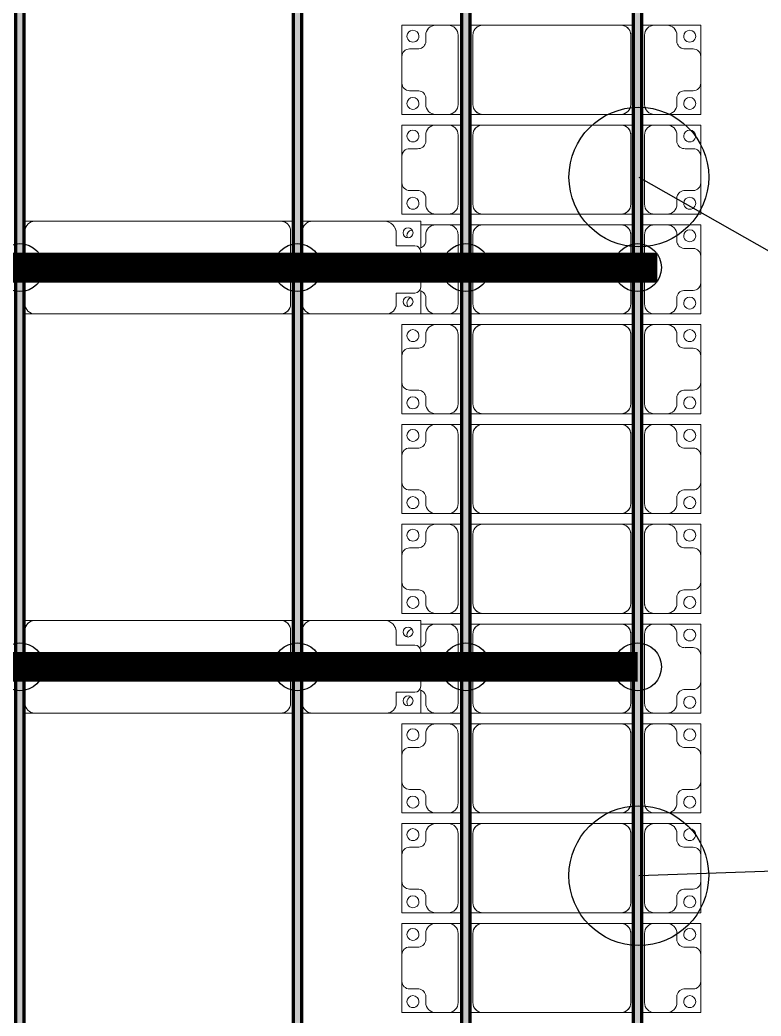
# Model space of a CAD drawing. Header units: millimetres. Extents: x 312848 to 517332, y -142134 to -35114.
# Drawn here: x 433082 to 436795, y -129078 to -124087 of the extents above; entities that cross this region are included whole.
import ezdxf

# ---------------------------------------------------------------- set-up
doc = ezdxf.new("R2010")
doc.units = ezdxf.units.MM
doc.layers.add('A-GENM', color=13, linetype='Continuous', lineweight=9)
doc.layers.add('S-BEAM', color=12, linetype='Continuous', lineweight=9)
for name, color, linetype in [('GC-BICH NEO', 6, 'Continuous'), ('GC-DAY NEO', 5, 'Continuous'), ('GC-HOP 40x60 GIA CUONG', 1, 'Continuous')]:
    doc.layers.add(name, color=color, linetype=linetype)

# ---------------------------------------------------------------- blocks, each defined once
blk = doc.blocks.new('Dai phao do pin - DẢI PHAO ĐỠ PIN-V14-KHUNG KẾT CẤU BÈ PIN 3')
at = {"layer": 'A-GENM', "color": 7}
for p, q in [((31959.3, 241.6), (32009.7, 241.6)), ((33240.3, 241.6), (32009.7, 241.6)), ((33240.3, 241.6), (33304.4, 241.6)), ((33344.4, 241.6), (33399.7, 241.6)), ((33759.7, 241.6), (33399.7, 241.6)), ((33759.7, 241.6), (33942.2, 241.6)), ((33942.2, 241.6), (33942.2, 107.5)), ((31959.7, 191.6), (31959.7, -173.4)), ((33290.3, -173.4), (33290.3, 191.6)), ((33349.7, 191.6), (33349.7, -173.4)), ((33819.7, 118.2), (33819.7, 181.6)), ((33912.2, 118.2), (33819.7, 118.2)), ((33942.2, -88.2), (33942.2, 88.2)), ((33819.7, -173.4), (33819.7, -118.2)), ((33819.7, -118.2), (33912.2, -118.2)), ((33942.2, -107.5), (33942.2, -223.4)), ((32009.7, -223.4), (31959.3, -223.4)), ((32009.7, -223.4), (33240.3, -223.4)), ((33304.4, -223.4), (33240.3, -223.4)), ((33399.7, -223.4), (33344.4, -223.4)), ((33399.7, -223.4), (33769.7, -223.4)), ((33942.2, -223.4), (33769.7, -223.4))]:
    blk.add_line(p, q, dxfattribs=at)
for centre, radius, start, end in [((32009.7, 191.6), 50, 90, 180), ((32009.7, 191.6), 50, 105, 180), ((33240.3, 191.6), 50, 0, 90), ((33240.3, 191.6), 50, 15, 90), ((33399.7, 191.6), 50, 90, 180), ((33399.7, 191.6), 50, 135, 180), ((33759.7, 181.6), 60, 360, 90), ((33759.7, 181.6), 60, 360, 30), ((33878.6, 183.2), 25, 0, 180), ((33878.6, 183.2), 25, 180, 0), ((33912.2, 88.2), 30, 360, 90), ((33912.2, 88.2), 30, 45, 60), ((33912.2, -88.2), 30, 270, 360), ((33878.6, -161.8), 25, 360, 180), ((33912.2, -88.2), 30, 300, 315), ((32009.7, -173.4), 50, 180, 270), ((32009.7, -173.4), 50, 180, 270), ((33240.3, -173.4), 50, 270, 0), ((33240.3, -173.4), 50, 285, 0), ((33399.7, -173.4), 50, 180, 270), ((33399.7, -173.4), 50, 180, 225), ((33769.7, -173.4), 50, 270, 360), ((33769.7, -173.4), 50, 315, 360), ((33878.6, -161.8), 25, 180, 0)]:
    blk.add_arc(centre, radius, start, end, dxfattribs=at)
blk = doc.blocks.new('Dai phao do pin - DẢI PHAO ĐỠ PIN-V15-KHUNG KẾT CẤU BÈ PIN 3')
at = {"layer": 'A-GENM', "color": 7}
for p, q in [((31954.4, 241.6), (32009.7, 241.6)), ((33240.3, 241.6), (32009.7, 241.6)), ((33240.3, 241.6), (33304.4, 241.6)), ((33344.4, 241.6), (33399.7, 241.6)), ((33759.7, 241.6), (33399.7, 241.6)), ((33759.7, 241.6), (33942.2, 241.6)), ((33942.2, 241.6), (33942.2, 107.5)), ((31959.7, 191.6), (31959.7, -173.4)), ((33290.3, -173.4), (33290.3, 191.6)), ((33349.7, 191.6), (33349.7, -173.4)), ((33819.7, 118.2), (33819.7, 181.6)), ((33912.2, 118.2), (33819.7, 118.2)), ((33942.2, -88.2), (33942.2, 88.2)), ((33819.7, -173.4), (33819.7, -118.2)), ((33819.7, -118.2), (33912.2, -118.2)), ((33942.2, -107.5), (33942.2, -223.4)), ((32009.7, -223.4), (31954.4, -223.4)), ((32009.7, -223.4), (33240.3, -223.4)), ((33304.4, -223.4), (33240.3, -223.4)), ((33399.7, -223.4), (33344.4, -223.4)), ((33399.7, -223.4), (33769.7, -223.4)), ((33942.2, -223.4), (33769.7, -223.4))]:
    blk.add_line(p, q, dxfattribs=at)
for centre, radius, start, end in [((32009.7, 191.6), 50, 90, 180), ((32009.7, 191.6), 50, 105, 180), ((33240.3, 191.6), 50, 0, 90), ((33240.3, 191.6), 50, 15, 90), ((33399.7, 191.6), 50, 90, 180), ((33399.7, 191.6), 50, 135, 180), ((33759.7, 181.6), 60, 360, 90), ((33759.7, 181.6), 60, 360, 28.8526), ((33878.6, 183.2), 25, 0, 180), ((33878.6, 183.2), 25, 180, 0), ((33912.2, 88.2), 30, 360, 90), ((33912.2, 88.2), 30, 45, 60), ((33912.2, -88.2), 30, 270, 360), ((33878.6, -161.8), 25, 360, 180), ((33912.2, -88.2), 30, 300, 315), ((32009.7, -173.4), 50, 180, 270), ((32009.7, -173.4), 50, 180, 270), ((33240.3, -173.4), 50, 270, 0), ((33240.3, -173.4), 50, 285, 0), ((33399.7, -173.4), 50, 180, 270), ((33399.7, -173.4), 50, 180, 225), ((33769.7, -173.4), 50, 270, 360), ((33769.7, -173.4), 50, 315, 360), ((33878.6, -161.8), 25, 180, 0)]:
    blk.add_arc(centre, radius, start, end, dxfattribs=at)
blk = doc.blocks.new('Dai phaodi lai - DẢI PHAO DI LẠI-68095-KHUNG KẾT CẤU BÈ PIN 3')
at = {"layer": 'A-GENM', "color": 7}
for p, q in [((4276.8, 748.4), (4433.1, 748.4)), ((4276.8, 579.3), (4276.8, 748.4)), ((4395.1, 710.4), (4395.1, 670.7)), ((4566.9, 748.4), (4433.1, 748.4)), ((4566.9, 748.4), (4723.2, 748.4)), ((4604.9, 670.7), (4604.9, 710.4)), ((4723.2, 748.4), (4723.2, 579.3)), ((4776.8, 748.4), (4933.1, 748.4)), ((4776.8, 579.3), (4776.8, 748.4)), ((4895.1, 710.4), (4895.1, 670.7)), ((5066.9, 748.4), (4933.1, 748.4)), ((5066.9, 748.4), (5223.2, 748.4)), ((5104.9, 670.7), (5104.9, 710.4)), ((5223.2, 748.4), (5223.2, 579.3)), ((5276.8, 748.4), (5433.1, 748.4)), ((5276.8, 579.3), (5276.8, 748.4)), ((5395.1, 710.4), (5395.1, 670.7)), ((5566.9, 748.4), (5433.1, 748.4)), ((5566.9, 748.4), (5723.2, 748.4)), ((5604.9, 670.7), (5604.9, 710.4)), ((5723.2, 748.4), (5723.2, 579.3)), ((6276.8, 748.4), (6433.1, 748.4)), ((6276.8, 579.3), (6276.8, 748.4)), ((6395.1, 710.4), (6395.1, 670.7)), ((6566.9, 748.4), (6433.1, 748.4)), ((6566.9, 748.4), (6723.2, 748.4)), ((6604.9, 670.7), (6604.9, 710.4)), ((6723.2, 748.4), (6723.2, 579.3)), ((6776.8, 748.4), (6933.1, 748.4)), ((6776.8, 579.3), (6776.8, 748.4)), ((6895.1, 710.4), (6895.1, 670.7)), ((7066.9, 748.4), (6933.1, 748.4)), ((7066.9, 748.4), (7223.2, 748.4)), ((7104.9, 670.7), (7104.9, 710.4)), ((7223.2, 748.4), (7223.2, 579.3)), ((7276.8, 748.4), (7433.1, 748.4)), ((7276.8, 579.3), (7276.8, 748.4)), ((7395.1, 710.4), (7395.1, 670.7)), ((7566.9, 748.4), (7433.1, 748.4)), ((7566.9, 748.4), (7723.2, 748.4)), ((7604.9, 670.7), (7604.9, 710.4)), ((7723.2, 748.4), (7723.2, 579.3)), ((8276.8, 748.4), (8433.1, 748.4)), ((8276.8, 579.3), (8276.8, 748.4)), ((8395.1, 710.4), (8395.1, 670.7)), ((8566.9, 748.4), (8433.1, 748.4)), ((8566.9, 748.4), (8723.2, 748.4)), ((8604.9, 670.7), (8604.9, 710.4)), ((8723.2, 748.4), (8723.2, 579.3)), ((8776.8, 748.4), (8933.1, 748.4)), ((8776.8, 579.3), (8776.8, 748.4)), ((8895.1, 710.4), (8895.1, 670.7)), ((9066.9, 748.4), (8933.1, 748.4)), ((9066.9, 748.4), (9223.2, 748.4)), ((9104.9, 670.7), (9104.9, 710.4)), ((9223.2, 748.4), (9223.2, 579.3)), ((5776.8, 579.3), (5776.8, 654.8)), ((6223.2, 655.7), (6223.2, 579.3)), ((7776.8, 579.3), (7776.8, 654.8)), ((8223.2, 655.7), (8223.2, 579.3)), ((4364.3, 629.3), (4326.8, 629.3)), ((4673.2, 629.3), (4635.7, 629.3)), ((4864.3, 629.3), (4826.8, 629.3)), ((5173.2, 629.3), (5135.7, 629.3)), ((5364.3, 629.3), (5326.8, 629.3)), ((5673.2, 629.3), (5635.7, 629.3)), ((5864.3, 629.3), (5826.8, 629.3)), ((6173.2, 629.3), (6135.7, 629.3)), ((6364.3, 629.3), (6326.8, 629.3)), ((6673.2, 629.3), (6635.7, 629.3)), ((6864.3, 629.3), (6826.8, 629.3)), ((7173.2, 629.3), (7135.7, 629.3)), ((7364.3, 629.3), (7326.8, 629.3)), ((7673.2, 629.3), (7635.7, 629.3)), ((7864.3, 629.3), (7826.8, 629.3)), ((8173.2, 629.3), (8135.7, 629.3)), ((8364.3, 629.3), (8326.8, 629.3)), ((8673.2, 629.3), (8635.7, 629.3)), ((8864.3, 629.3), (8826.8, 629.3)), ((9173.2, 629.3), (9135.7, 629.3)), ((4276.8, 579.3), (4276.8, 516.7)), ((4723.2, 516.7), (4723.2, 579.3)), ((4776.8, 579.3), (4776.8, 516.7)), ((5223.2, 516.7), (5223.2, 579.3)), ((5276.8, 579.3), (5276.8, 516.7)), ((5723.2, 516.7), (5723.2, 579.3)), ((5776.8, 579.3), (5776.8, 516.7)), ((6223.2, 516.7), (6223.2, 579.3)), ((6276.8, 579.3), (6276.8, 516.7)), ((6723.2, 516.7), (6723.2, 579.3)), ((6776.8, 579.3), (6776.8, 516.7)), ((7223.2, 516.7), (7223.2, 579.3)), ((7276.8, 579.3), (7276.8, 516.7)), ((7723.2, 516.7), (7723.2, 579.3)), ((7776.8, 579.3), (7776.8, 516.7)), ((8223.2, 516.7), (8223.2, 579.3)), ((8276.8, 579.3), (8276.8, 516.7)), ((8723.2, 516.7), (8723.2, 579.3)), ((8776.8, 579.3), (8776.8, 516.7)), ((9223.2, 516.7), (9223.2, 579.3)), ((4276.8, 448.3), (4276.8, 516.7)), ((4723.2, 516.7), (4723.2, 448.3)), ((4776.8, 448.3), (4776.8, 516.7)), ((5223.2, 516.7), (5223.2, 448.3)), ((5276.8, 448.3), (5276.8, 516.7)), ((5723.2, 516.7), (5723.2, 448.3)), ((5776.8, 448.3), (5776.8, 516.7)), ((6223.2, 516.7), (6223.2, 448.3)), ((6276.8, 448.3), (6276.8, 516.7)), ((6723.2, 516.7), (6723.2, 448.3)), ((6776.8, 448.3), (6776.8, 516.7)), ((7223.2, 516.7), (7223.2, 448.3)), ((7276.8, 448.3), (7276.8, 516.7)), ((7723.2, 516.7), (7723.2, 448.3)), ((7776.8, 448.3), (7776.8, 516.7)), ((8223.2, 516.7), (8223.2, 448.3)), ((8276.8, 448.3), (8276.8, 516.7)), ((8723.2, 516.7), (8723.2, 448.3)), ((8776.8, 448.3), (8776.8, 516.7)), ((9223.2, 516.7), (9223.2, 448.3)), ((4326.8, 466.7), (4673.2, 466.7)), ((4826.8, 466.7), (5173.2, 466.7)), ((5326.8, 466.7), (5673.2, 466.7)), ((5826.8, 466.7), (6173.2, 466.7)), ((6326.8, 466.7), (6673.2, 466.7)), ((6826.8, 466.7), (7173.2, 466.7)), ((7326.8, 466.7), (7673.2, 466.7)), ((7826.8, 466.7), (8173.2, 466.7)), ((8326.8, 466.7), (8673.2, 466.7)), ((8826.8, 466.7), (9173.2, 466.7)), ((4276.8, 343.3), (4276.8, 408.3)), ((4723.2, 408.3), (4723.2, 343.3)), ((4776.8, 343.3), (4776.8, 408.3)), ((5223.2, 408.3), (5223.2, 343.3)), ((5276.8, 343.3), (5276.8, 408.3)), ((5723.2, 408.3), (5723.2, 343.3)), ((5776.8, 343.3), (5776.8, 408.3)), ((6223.2, 408.3), (6223.2, 343.3)), ((6276.8, 343.3), (6276.8, 408.3)), ((6723.2, 408.3), (6723.2, 343.3)), ((6776.8, 343.3), (6776.8, 408.3)), ((7223.2, 408.3), (7223.2, 343.3)), ((7276.8, 343.3), (7276.8, 408.3)), ((7723.2, 408.3), (7723.2, 343.3)), ((7776.8, 343.3), (7776.8, 408.3)), ((8223.2, 408.3), (8223.2, 343.3)), ((8276.8, 343.3), (8276.8, 408.3)), ((8723.2, 408.3), (8723.2, 343.3)), ((8776.8, 343.3), (8776.8, 408.3)), ((9223.2, 408.3), (9223.2, 343.3)), ((4673.2, 393.3), (4326.8, 393.3)), ((5173.2, 393.3), (4826.8, 393.3)), ((5673.2, 393.3), (5326.8, 393.3)), ((6173.2, 393.3), (5826.8, 393.3)), ((6673.2, 393.3), (6326.8, 393.3)), ((7173.2, 393.3), (6826.8, 393.3)), ((7673.2, 393.3), (7326.8, 393.3)), ((8173.2, 393.3), (7826.8, 393.3)), ((8673.2, 393.3), (8326.8, 393.3)), ((9173.2, 393.3), (8826.8, 393.3)), ((4276.8, 343.3), (4276.8, -348.3)), ((4723.2, -348.3), (4723.2, 343.3)), ((4776.8, 343.3), (4776.8, -348.3)), ((5223.2, -348.3), (5223.2, 343.3)), ((5276.8, 343.3), (5276.8, -348.3)), ((5723.2, -348.3), (5723.2, 343.3)), ((5776.8, 343.3), (5776.8, -348.3)), ((6223.2, -348.3), (6223.2, 343.3)), ((6276.8, 343.3), (6276.8, -348.3)), ((6723.2, -348.3), (6723.2, 343.3)), ((6776.8, 343.3), (6776.8, -348.3)), ((7223.2, -348.3), (7223.2, 343.3)), ((7276.8, 343.3), (7276.8, -348.3)), ((7723.2, -348.3), (7723.2, 343.3)), ((7776.8, 343.3), (7776.8, -348.3)), ((8223.2, -348.3), (8223.2, 343.3)), ((8276.8, 343.3), (8276.8, -348.3)), ((8723.2, -348.3), (8723.2, 343.3)), ((8776.8, 343.3), (8776.8, -348.3)), ((9223.2, -348.3), (9223.2, 343.3)), ((4276.8, -411.7), (4276.8, -348.3)), ((4723.2, -348.3), (4723.2, -411.7)), ((4776.8, -411.7), (4776.8, -348.3)), ((5223.2, -348.3), (5223.2, -411.7)), ((5276.8, -411.7), (5276.8, -348.3)), ((5723.2, -348.3), (5723.2, -411.7)), ((5776.8, -411.7), (5776.8, -348.3)), ((6223.2, -348.3), (6223.2, -411.7)), ((6276.8, -411.7), (6276.8, -348.3)), ((6723.2, -348.3), (6723.2, -411.7)), ((6776.8, -411.7), (6776.8, -348.3)), ((7223.2, -348.3), (7223.2, -411.7)), ((7276.8, -411.7), (7276.8, -348.3)), ((7723.2, -348.3), (7723.2, -411.7)), ((7776.8, -411.7), (7776.8, -348.3)), ((8223.2, -348.3), (8223.2, -411.7)), ((8276.8, -411.7), (8276.8, -348.3)), ((8723.2, -348.3), (8723.2, -411.7)), ((8776.8, -411.7), (8776.8, -348.3)), ((9223.2, -348.3), (9223.2, -411.7)), ((4326.8, -398.3), (4673.2, -398.3)), ((4826.8, -398.3), (5173.2, -398.3)), ((5326.8, -398.3), (5673.2, -398.3)), ((5826.8, -398.3), (6173.2, -398.3)), ((6326.8, -398.3), (6673.2, -398.3)), ((6826.8, -398.3), (7173.2, -398.3)), ((7326.8, -398.3), (7673.2, -398.3)), ((7826.8, -398.3), (8173.2, -398.3)), ((8326.8, -398.3), (8673.2, -398.3)), ((8826.8, -398.3), (9173.2, -398.3)), ((4276.8, -516.7), (4276.8, -451.7)), ((4673.2, -466.7), (4326.8, -466.7)), ((4723.2, -451.7), (4723.2, -516.7)), ((4776.8, -516.7), (4776.8, -451.7)), ((5173.2, -466.7), (4826.8, -466.7)), ((5223.2, -451.7), (5223.2, -516.7)), ((5276.8, -516.7), (5276.8, -451.7)), ((5673.2, -466.7), (5326.8, -466.7)), ((5723.2, -451.7), (5723.2, -516.7)), ((5776.8, -516.7), (5776.8, -451.7)), ((6173.2, -466.7), (5826.8, -466.7)), ((6223.2, -451.7), (6223.2, -516.7)), ((6276.8, -516.7), (6276.8, -451.7)), ((6673.2, -466.7), (6326.8, -466.7)), ((6723.2, -451.7), (6723.2, -516.7)), ((6776.8, -516.7), (6776.8, -451.7)), ((7173.2, -466.7), (6826.8, -466.7)), ((7223.2, -451.7), (7223.2, -516.7)), ((7276.8, -516.7), (7276.8, -451.7)), ((7673.2, -466.7), (7326.8, -466.7)), ((7723.2, -451.7), (7723.2, -516.7)), ((7776.8, -516.7), (7776.8, -451.7)), ((8173.2, -466.7), (7826.8, -466.7)), ((8223.2, -451.7), (8223.2, -516.7)), ((8276.8, -516.7), (8276.8, -451.7)), ((8673.2, -466.7), (8326.8, -466.7)), ((8723.2, -451.7), (8723.2, -516.7)), ((8776.8, -516.7), (8776.8, -451.7)), ((9173.2, -466.7), (8826.8, -466.7)), ((9223.2, -451.7), (9223.2, -516.7)), ((4276.8, -516.7), (4276.8, -579.3)), ((4723.2, -579.3), (4723.2, -516.7)), ((4776.8, -516.7), (4776.8, -579.3)), ((5223.2, -579.3), (5223.2, -516.7)), ((5276.8, -516.7), (5276.8, -579.3)), ((5723.2, -579.3), (5723.2, -516.7)), ((5776.8, -516.7), (5776.8, -579.3)), ((6223.2, -579.3), (6223.2, -516.7)), ((6276.8, -516.7), (6276.8, -579.3)), ((6723.2, -579.3), (6723.2, -516.7)), ((6776.8, -516.7), (6776.8, -579.3)), ((7223.2, -579.3), (7223.2, -516.7)), ((7276.8, -516.7), (7276.8, -579.3)), ((7723.2, -579.3), (7723.2, -516.7)), ((7776.8, -516.7), (7776.8, -579.3)), ((8223.2, -579.3), (8223.2, -516.7)), ((8276.8, -516.7), (8276.8, -579.3)), ((8723.2, -579.3), (8723.2, -516.7)), ((8776.8, -516.7), (8776.8, -579.3)), ((9223.2, -579.3), (9223.2, -516.7)), ((4276.8, -748.4), (4276.8, -579.3)), ((4723.2, -579.3), (4723.2, -748.4)), ((4776.8, -748.4), (4776.8, -579.3)), ((5223.2, -579.3), (5223.2, -748.4)), ((5276.8, -748.4), (5276.8, -579.3)), ((5723.2, -579.3), (5723.2, -748.4)), ((5776.8, -748.4), (5776.8, -579.3)), ((6223.2, -579.3), (6223.2, -748.4)), ((6276.8, -748.4), (6276.8, -579.3)), ((6723.2, -579.3), (6723.2, -748.4)), ((6776.8, -748.4), (6776.8, -579.3)), ((7223.2, -579.3), (7223.2, -748.4)), ((7276.8, -748.4), (7276.8, -579.3)), ((7723.2, -579.3), (7723.2, -748.4)), ((7776.8, -748.4), (7776.8, -579.3)), ((8223.2, -579.3), (8223.2, -748.4)), ((8276.8, -748.4), (8276.8, -579.3)), ((8723.2, -579.3), (8723.2, -748.4)), ((8776.8, -748.4), (8776.8, -579.3)), ((9223.2, -579.3), (9223.2, -748.4)), ((4326.8, -629.3), (4364.3, -629.3)), ((4635.7, -629.3), (4673.2, -629.3)), ((4826.8, -629.3), (4864.3, -629.3)), ((5135.7, -629.3), (5173.2, -629.3)), ((5326.8, -629.3), (5364.3, -629.3)), ((5635.7, -629.3), (5673.2, -629.3)), ((5826.8, -629.3), (5864.3, -629.3)), ((6135.7, -629.3), (6173.2, -629.3)), ((6326.8, -629.3), (6364.3, -629.3)), ((6635.7, -629.3), (6673.2, -629.3)), ((6826.8, -629.3), (6864.3, -629.3)), ((7135.7, -629.3), (7173.2, -629.3)), ((7326.8, -629.3), (7364.3, -629.3)), ((7635.7, -629.3), (7673.2, -629.3)), ((7826.8, -629.3), (7864.3, -629.3)), ((8135.7, -629.3), (8173.2, -629.3)), ((8326.8, -629.3), (8364.3, -629.3)), ((8635.7, -629.3), (8673.2, -629.3)), ((8826.8, -629.3), (8864.3, -629.3)), ((9135.7, -629.3), (9173.2, -629.3)), ((4395.1, -670.7), (4395.1, -710.4)), ((4604.9, -710.4), (4604.9, -670.7)), ((4895.1, -670.7), (4895.1, -710.4)), ((5104.9, -710.4), (5104.9, -670.7)), ((5395.1, -670.7), (5395.1, -710.4)), ((5604.9, -710.4), (5604.9, -670.7)), ((5895.1, -670.7), (5895.1, -710.4)), ((6104.9, -710.4), (6104.9, -670.7)), ((6395.1, -670.7), (6395.1, -710.4)), ((6604.9, -710.4), (6604.9, -670.7)), ((6895.1, -670.7), (6895.1, -710.4)), ((7104.9, -710.4), (7104.9, -670.7)), ((7395.1, -670.7), (7395.1, -710.4)), ((7604.9, -710.4), (7604.9, -670.7)), ((7895.1, -670.7), (7895.1, -710.4)), ((8104.9, -710.4), (8104.9, -670.7)), ((8395.1, -670.7), (8395.1, -710.4)), ((8604.9, -710.4), (8604.9, -670.7)), ((8895.1, -670.7), (8895.1, -710.4)), ((9104.9, -710.4), (9104.9, -670.7)), ((4433.1, -748.4), (4276.8, -748.4)), ((4433.1, -748.4), (4566.9, -748.4)), ((4723.2, -748.4), (4566.9, -748.4)), ((4933.1, -748.4), (4776.8, -748.4)), ((4933.1, -748.4), (5066.9, -748.4)), ((5223.2, -748.4), (5066.9, -748.4)), ((5433.1, -748.4), (5276.8, -748.4)), ((5433.1, -748.4), (5566.9, -748.4)), ((5723.2, -748.4), (5566.9, -748.4)), ((5933.1, -748.4), (5776.8, -748.4)), ((5933.1, -748.4), (6066.9, -748.4)), ((6223.2, -748.4), (6066.9, -748.4)), ((6433.1, -748.4), (6276.8, -748.4)), ((6433.1, -748.4), (6566.9, -748.4)), ((6723.2, -748.4), (6566.9, -748.4)), ((6933.1, -748.4), (6776.8, -748.4)), ((6933.1, -748.4), (7066.9, -748.4)), ((7223.2, -748.4), (7066.9, -748.4)), ((7433.1, -748.4), (7276.8, -748.4)), ((7433.1, -748.4), (7566.9, -748.4)), ((7723.2, -748.4), (7566.9, -748.4)), ((7933.1, -748.4), (7776.8, -748.4)), ((7933.1, -748.4), (8066.9, -748.4)), ((8223.2, -748.4), (8066.9, -748.4)), ((8433.1, -748.4), (8276.8, -748.4)), ((8433.1, -748.4), (8566.9, -748.4)), ((8723.2, -748.4), (8566.9, -748.4)), ((8933.1, -748.4), (8776.8, -748.4)), ((8933.1, -748.4), (9066.9, -748.4)), ((9223.2, -748.4), (9066.9, -748.4))]:
    blk.add_line(p, q, dxfattribs=at)
for centre, radius, start, end in [((4331.6, 693.3), 30, 90, 270), ((4331.6, 693.3), 30, 270, 90), ((4433.1, 710.4), 38, 90, 180), ((4433.1, 710.4), 38, 90, 135), ((4566.9, 710.4), 38, 360, 90), ((4566.9, 710.4), 38, 45, 90), ((4668.4, 693.3), 30, 90, 270), ((4668.4, 693.3), 30, 270, 90), ((4831.6, 693.3), 30, 90, 270), ((4831.6, 693.3), 30, 270, 90), ((4933.1, 710.4), 38, 90, 180), ((4933.1, 710.4), 38, 90, 135), ((5066.9, 710.4), 38, 0, 90), ((5066.9, 710.4), 38, 45, 90), ((5168.4, 693.3), 30, 90, 270), ((5168.4, 693.3), 30, 270, 90), ((5331.6, 693.3), 30, 90, 270), ((5331.6, 693.3), 30, 270, 90), ((5433.1, 710.4), 38, 90, 180), ((5433.1, 710.4), 38, 90, 135), ((5566.9, 710.4), 38, 360, 90), ((5566.9, 710.4), 38, 45, 90), ((5668.4, 693.3), 30, 90, 270), ((5668.4, 693.3), 30, 270, 90), ((5831.6, 693.3), 30, 90, 120), ((5831.6, 693.3), 30, 30, 90), ((6168.4, 693.3), 30, 90, 105), ((6168.4, 693.3), 30, 15, 90), ((6331.6, 693.3), 30, 90, 270), ((6331.6, 693.3), 30, 270, 90), ((6433.1, 710.4), 38, 90, 180), ((6433.1, 710.4), 38, 90, 135), ((6566.9, 710.4), 38, 0, 90), ((6566.9, 710.4), 38, 45, 90), ((6668.4, 693.3), 30, 90, 270), ((6668.4, 693.3), 30, 270, 90), ((6831.6, 693.3), 30, 90, 270), ((6831.6, 693.3), 30, 270, 90), ((6933.1, 710.4), 38, 90, 180), ((6933.1, 710.4), 38, 90, 135), ((7066.9, 710.4), 38, 360, 90), ((7066.9, 710.4), 38, 45, 90), ((7168.4, 693.3), 30, 90, 270), ((7168.4, 693.3), 30, 270, 90), ((7331.6, 693.3), 30, 90, 270), ((7331.6, 693.3), 30, 270, 90), ((7433.1, 710.4), 38, 90, 180), ((7433.1, 710.4), 38, 90, 135), ((7566.9, 710.4), 38, 0, 90), ((7566.9, 710.4), 38, 45, 90), ((7668.4, 693.3), 30, 90, 270), ((7668.4, 693.3), 30, 270, 90), ((7831.6, 693.3), 30, 90, 120), ((7831.6, 693.3), 30, 30, 90), ((8168.4, 693.3), 30, 90, 105), ((8168.4, 693.3), 30, 15, 90), ((8331.6, 693.3), 30, 90, 270), ((8331.6, 693.3), 30, 270, 90), ((8433.1, 710.4), 38, 90, 180), ((8433.1, 710.4), 38, 90, 135), ((8566.9, 710.4), 38, 360, 90), ((8566.9, 710.4), 38, 45.8647, 90), ((8668.4, 693.3), 30, 90, 270), ((8668.4, 693.3), 30, 270, 90), ((8831.6, 693.3), 30, 90, 270), ((8831.6, 693.3), 30, 270, 90), ((8933.1, 710.4), 38, 90, 180), ((8933.1, 710.4), 38, 90, 135), ((9066.9, 710.4), 38, 360, 90), ((9066.9, 710.4), 38, 45, 90), ((9168.4, 693.3), 30, 90, 270), ((9168.4, 693.3), 30, 270, 90), ((4355.2, 668.2), 40, 283.1885, 3.5081), ((4644.8, 668.2), 40, 176.4919, 256.8115), ((4855.2, 668.2), 40, 283.1885, 3.5081), ((5144.8, 668.2), 40, 176.4919, 256.8115), ((5355.2, 668.2), 40, 283.1885, 3.5081), ((5644.8, 668.2), 40, 176.4919, 256.8115), ((5855.2, 668.2), 40, 283.1885, 350.1215), ((6144.8, 668.2), 40, 189.8785, 256.8115), ((6355.2, 668.2), 40, 283.1885, 3.5081), ((6644.8, 668.2), 40, 176.4919, 256.8115), ((6855.2, 668.2), 40, 283.1885, 3.5081), ((7144.8, 668.2), 40, 176.4919, 256.8115), ((7355.2, 668.2), 40, 283.1885, 3.5081), ((7644.8, 668.2), 40, 176.4919, 256.8115), ((7855.2, 668.2), 40, 283.1885, 350.1215), ((8144.8, 668.2), 40, 189.8785, 256.8115), ((8355.2, 668.2), 40, 283.1885, 3.5081), ((8644.8, 668.2), 40, 176.4919, 256.8115), ((8855.2, 668.2), 40, 283.1885, 3.5081), ((9144.8, 668.2), 40, 176.4919, 256.8115), ((4326.8, 579.3), 50, 90, 180), ((4326.8, 579.3), 50, 90, 135), ((4673.2, 579.3), 50, 0, 90), ((4673.2, 579.3), 50, 45, 90), ((4826.8, 579.3), 50, 90, 180), ((4826.8, 579.3), 50, 90, 135), ((5173.2, 579.3), 50, 360, 90), ((5173.2, 579.3), 50, 45, 90), ((5326.8, 579.3), 50, 90, 180), ((5326.8, 579.3), 50, 90, 135), ((5673.2, 579.3), 50, 0, 90), ((5673.2, 579.3), 50, 45, 90), ((5826.8, 579.3), 50, 90, 180), ((5826.8, 579.3), 50, 90, 135), ((6173.2, 579.3), 50, 0, 90), ((6173.2, 579.3), 50, 45, 90), ((6326.8, 579.3), 50, 90, 180), ((6326.8, 579.3), 50, 90, 128.1177), ((6673.2, 579.3), 50, 0, 90), ((6673.2, 579.3), 50, 45, 83.2964), ((6826.8, 579.3), 50, 90, 180), ((6826.8, 579.3), 50, 90, 135), ((7173.2, 579.3), 50, 360, 90), ((7173.2, 579.3), 50, 45, 90), ((7326.8, 579.3), 50, 90, 180), ((7326.8, 579.3), 50, 90, 135), ((7673.2, 579.3), 50, 360, 90), ((7673.2, 579.3), 50, 45, 90), ((7826.8, 579.3), 50, 90, 180), ((7826.8, 579.3), 50, 90, 135), ((8173.2, 579.3), 50, 0, 90), ((8173.2, 579.3), 50, 45, 90), ((8326.8, 579.3), 50, 90, 180), ((8326.8, 579.3), 50, 90, 135), ((8673.2, 579.3), 50, 0, 90), ((8673.2, 579.3), 50, 45, 90), ((8826.8, 579.3), 50, 90, 180), ((8826.8, 579.3), 50, 90, 135), ((9173.2, 579.3), 50, 0, 90), ((9173.2, 579.3), 50, 45, 90), ((4326.8, 516.7), 50, 180, 270), ((4673.2, 516.7), 50, 270, 0), ((4826.8, 516.7), 50, 180, 270), ((5173.2, 516.7), 50, 270, 0), ((5326.8, 516.7), 50, 180, 270), ((5673.2, 516.7), 50, 270, 0), ((5826.8, 516.7), 50, 180, 270), ((6173.2, 516.7), 50, 270, 360), ((6326.8, 516.7), 50, 180, 270), ((6673.2, 516.7), 50, 270, 0), ((6826.8, 516.7), 50, 180, 270), ((7173.2, 516.7), 50, 270, 0), ((7326.8, 516.7), 50, 180, 270), ((7673.2, 516.7), 50, 270, 0), ((7826.8, 516.7), 50, 180, 270), ((8173.2, 516.7), 50, 270, 0), ((8326.8, 516.7), 50, 180, 270), ((8673.2, 516.7), 50, 270, 0), ((8826.8, 516.7), 50, 180, 270), ((9173.2, 516.7), 50, 270, 0), ((4326.8, 516.7), 50, 225, 270), ((4673.2, 516.7), 50, 270, 315), ((4826.8, 516.7), 50, 225, 270), ((5173.2, 516.7), 50, 270, 315), ((5326.8, 516.7), 50, 225, 270), ((5673.2, 516.7), 50, 270, 315), ((5826.8, 516.7), 50, 225, 270), ((6173.2, 516.7), 50, 270, 315), ((6326.8, 516.7), 50, 231.8823, 270), ((6673.2, 516.7), 50, 276.7036, 315), ((6826.8, 516.7), 50, 225, 270), ((7173.2, 516.7), 50, 270, 315), ((7326.8, 516.7), 50, 225, 270), ((7673.2, 516.7), 50, 270, 315), ((7826.8, 516.7), 50, 225, 270), ((8173.2, 516.7), 50, 270, 315), ((8326.8, 516.7), 50, 225, 270), ((8673.2, 516.7), 50, 270, 315), ((8826.8, 516.7), 50, 225, 270), ((9173.2, 516.7), 50, 270, 315), ((4326.8, 343.3), 50, 90, 180), ((4326.8, 343.3), 50, 105, 180), ((4673.2, 343.3), 50, 360, 90), ((4673.2, 343.3), 50, 30, 75), ((4826.8, 343.3), 50, 90, 180), ((4826.8, 343.3), 50, 105, 180), ((5173.2, 343.3), 50, 360, 90), ((5173.2, 343.3), 50, 30, 75), ((5326.8, 343.3), 50, 90, 180), ((5326.8, 343.3), 50, 105, 180), ((5673.2, 343.3), 50, 360, 90), ((5673.2, 343.3), 50, 30, 75), ((5826.8, 343.3), 50, 90, 180), ((5826.8, 343.3), 50, 105, 180), ((6173.2, 343.3), 50, 360, 90), ((6173.2, 343.3), 50, 30, 75), ((6326.8, 343.3), 50, 90, 180), ((6326.8, 343.3), 50, 105, 180), ((6673.2, 343.3), 50, 360, 90), ((6673.2, 343.3), 50, 30, 75), ((6826.8, 343.3), 50, 90, 180), ((6826.8, 343.3), 50, 105, 180), ((7173.2, 343.3), 50, 360, 90), ((7173.2, 343.3), 50, 30, 75), ((7326.8, 343.3), 50, 90, 180), ((7326.8, 343.3), 50, 105, 180), ((7673.2, 343.3), 50, 360, 90), ((7673.2, 343.3), 50, 30, 75), ((7826.8, 343.3), 50, 90, 180), ((7826.8, 343.3), 50, 105, 180), ((8173.2, 343.3), 50, 360, 90), ((8173.2, 343.3), 50, 30, 75), ((8326.8, 343.3), 50, 90, 180), ((8326.8, 343.3), 50, 105, 180), ((8673.2, 343.3), 50, 360, 90), ((8673.2, 343.3), 50, 30, 75), ((8826.8, 343.3), 50, 90, 180), ((8826.8, 343.3), 50, 105, 180), ((9173.2, 343.3), 50, 360, 90), ((9173.2, 343.3), 50, 30, 75), ((4326.8, -348.3), 50, 180, 270), ((4673.2, -348.3), 50, 270, 360), ((4826.8, -348.3), 50, 180, 270), ((5173.2, -348.3), 50, 270, 360), ((5326.8, -348.3), 50, 180, 270), ((5673.2, -348.3), 50, 270, 360), ((5826.8, -348.3), 50, 180, 270), ((6173.2, -348.3), 50, 270, 0), ((6326.8, -348.3), 50, 180, 270), ((6673.2, -348.3), 50, 270, 360), ((6826.8, -348.3), 50, 180, 270), ((7173.2, -348.3), 50, 270, 360), ((7326.8, -348.3), 50, 180, 270), ((7673.2, -348.3), 50, 270, 360), ((7826.8, -348.3), 50, 180, 270), ((8173.2, -348.3), 50, 270, 360), ((8326.8, -348.3), 50, 180, 270), ((8673.2, -348.3), 50, 270, 360), ((8826.8, -348.3), 50, 180, 270), ((9173.2, -348.3), 50, 270, 360), ((4326.8, -348.3), 50, 195, 240), ((4673.2, -348.3), 50, 270, 345), ((4826.8, -348.3), 50, 195, 240), ((5173.2, -348.3), 50, 270, 345), ((5326.8, -348.3), 50, 195, 240), ((5673.2, -348.3), 50, 270, 345), ((5826.8, -348.3), 50, 195, 240), ((6173.2, -348.3), 50, 270, 345), ((6326.8, -348.3), 50, 195, 240), ((6673.2, -348.3), 50, 276.7036, 345), ((6826.8, -348.3), 50, 195, 240), ((7173.2, -348.3), 50, 270, 345), ((7326.8, -348.3), 50, 195, 240), ((7673.2, -348.3), 50, 270, 345), ((7826.8, -348.3), 50, 195, 240), ((8173.2, -348.3), 50, 270, 345), ((8326.8, -348.3), 50, 195, 240), ((8673.2, -348.3), 50, 270, 345), ((8826.8, -348.3), 50, 195, 240), ((9173.2, -348.3), 50, 270, 345), ((4326.8, -516.7), 50, 90, 180), ((4326.8, -516.7), 50, 90, 135), ((4673.2, -516.7), 50, 360, 90), ((4673.2, -516.7), 50, 45, 90), ((4826.8, -516.7), 50, 90, 180), ((4826.8, -516.7), 50, 90, 135), ((5173.2, -516.7), 50, 360, 90), ((5173.2, -516.7), 50, 45, 90), ((5326.8, -516.7), 50, 90, 180), ((5326.8, -516.7), 50, 90, 135), ((5673.2, -516.7), 50, 360, 90), ((5673.2, -516.7), 50, 45, 90), ((5826.8, -516.7), 50, 90, 180), ((5826.8, -516.7), 50, 90, 135), ((6173.2, -516.7), 50, 360, 90), ((6173.2, -516.7), 50, 45, 90), ((6326.8, -516.7), 50, 90, 180), ((6326.8, -516.7), 50, 90, 128.1177), ((6673.2, -516.7), 50, 360, 90), ((6673.2, -516.7), 50, 45, 83.2964), ((6826.8, -516.7), 50, 90, 180), ((6826.8, -516.7), 50, 90, 135), ((7173.2, -516.7), 50, 360, 90), ((7173.2, -516.7), 50, 45, 90), ((7326.8, -516.7), 50, 90, 180), ((7326.8, -516.7), 50, 90, 135), ((7673.2, -516.7), 50, 360, 90), ((7673.2, -516.7), 50, 45, 90), ((7826.8, -516.7), 50, 90, 180), ((7826.8, -516.7), 50, 90, 135), ((8173.2, -516.7), 50, 360, 90), ((8173.2, -516.7), 50, 45, 90), ((8326.8, -516.7), 50, 90, 180), ((8326.8, -516.7), 50, 90, 135), ((8673.2, -516.7), 50, 360, 90), ((8673.2, -516.7), 50, 45, 90), ((8826.8, -516.7), 50, 90, 180), ((8826.8, -516.7), 50, 90, 135), ((9173.2, -516.7), 50, 360, 90), ((9173.2, -516.7), 50, 45, 90), ((4326.8, -579.3), 50, 180, 270), ((4673.2, -579.3), 50, 270, 360), ((4826.8, -579.3), 50, 180, 270), ((5173.2, -579.3), 50, 270, 360), ((5326.8, -579.3), 50, 180, 270), ((5673.2, -579.3), 50, 270, 360), ((5826.8, -579.3), 50, 180, 270), ((6173.2, -579.3), 50, 270, 360), ((6326.8, -579.3), 50, 180, 270), ((6673.2, -579.3), 50, 270, 360), ((6826.8, -579.3), 50, 180, 270), ((7173.2, -579.3), 50, 270, 360), ((7326.8, -579.3), 50, 180, 270), ((7673.2, -579.3), 50, 270, 360), ((7826.8, -579.3), 50, 180, 270), ((8173.2, -579.3), 50, 270, 360), ((8326.8, -579.3), 50, 180, 270), ((8673.2, -579.3), 50, 270, 360), ((8826.8, -579.3), 50, 180, 270), ((9173.2, -579.3), 50, 270, 360), ((4326.8, -579.3), 50, 225, 270), ((4355.2, -668.2), 40, 356.4919, 76.8115), ((4644.8, -668.2), 40, 103.1885, 183.5081), ((4673.2, -579.3), 50, 270, 315), ((4826.8, -579.3), 50, 225, 270), ((4855.2, -668.2), 40, 356.4919, 76.8115), ((5144.8, -668.2), 40, 103.1885, 183.5081), ((5173.2, -579.3), 50, 270, 315), ((5326.8, -579.3), 50, 225, 270), ((5355.2, -668.2), 40, 356.4919, 76.8115), ((5644.8, -668.2), 40, 103.1885, 183.5081), ((5673.2, -579.3), 50, 270, 315), ((5826.8, -579.3), 50, 225, 270), ((5855.2, -668.2), 40, 356.4919, 76.8115), ((6144.8, -668.2), 40, 103.1885, 183.5081), ((6173.2, -579.3), 50, 270, 315), ((6326.8, -579.3), 50, 231.8823, 270), ((6355.2, -668.2), 40, 356.4919, 76.8115), ((6644.8, -668.2), 40, 103.1885, 183.5081), ((6673.2, -579.3), 50, 276.7036, 315), ((6826.8, -579.3), 50, 225, 270), ((6855.2, -668.2), 40, 356.4919, 76.8115), ((7144.8, -668.2), 40, 103.1885, 183.5081), ((7173.2, -579.3), 50, 270, 315), ((7326.8, -579.3), 50, 225, 270), ((7355.2, -668.2), 40, 356.4919, 76.8115), ((7644.8, -668.2), 40, 103.1885, 183.5081), ((7673.2, -579.3), 50, 270, 315), ((7826.8, -579.3), 50, 225, 270), ((7855.2, -668.2), 40, 356.4919, 76.8115), ((8144.8, -668.2), 40, 103.1885, 183.5081), ((8173.2, -579.3), 50, 270, 315), ((8326.8, -579.3), 50, 225, 270), ((8355.2, -668.2), 40, 356.4919, 76.8115), ((8644.8, -668.2), 40, 103.1885, 183.5081), ((8673.2, -579.3), 50, 270, 315), ((8826.8, -579.3), 50, 225, 270), ((8855.2, -668.2), 40, 356.4919, 76.8115), ((9144.8, -668.2), 40, 103.1885, 183.5081), ((9173.2, -579.3), 50, 270, 315), ((4331.6, -693.3), 30, 90, 270), ((4331.6, -693.3), 30, 270, 90), ((4668.4, -693.3), 30, 90, 270), ((4668.4, -693.3), 30, 270, 90), ((4831.6, -693.3), 30, 90, 270), ((4831.6, -693.3), 30, 270, 90), ((5168.4, -693.3), 30, 90, 270), ((5168.4, -693.3), 30, 270, 90), ((5331.6, -693.3), 30, 90, 270), ((5331.6, -693.3), 30, 270, 90), ((5668.4, -693.3), 30, 90, 270), ((5668.4, -693.3), 30, 270, 90), ((5831.6, -693.3), 30, 90, 270), ((5831.6, -693.3), 30, 270, 90), ((6168.4, -693.3), 30, 90, 270), ((6168.4, -693.3), 30, 270, 90), ((6331.6, -693.3), 30, 90, 270), ((6331.6, -693.3), 30, 270, 90), ((6668.4, -693.3), 30, 90, 270), ((6668.4, -693.3), 30, 270, 90), ((6831.6, -693.3), 30, 90, 270), ((6831.6, -693.3), 30, 270, 90), ((7168.4, -693.3), 30, 90, 270), ((7168.4, -693.3), 30, 270, 90), ((7331.6, -693.3), 30, 90, 270), ((7331.6, -693.3), 30, 270, 90), ((7668.4, -693.3), 30, 90, 270), ((7668.4, -693.3), 30, 270, 90), ((7831.6, -693.3), 30, 90, 270), ((7831.6, -693.3), 30, 270, 90), ((8168.4, -693.3), 30, 90, 270), ((8168.4, -693.3), 30, 270, 90), ((8331.6, -693.3), 30, 90, 270), ((8331.6, -693.3), 30, 270, 90), ((8668.4, -693.3), 30, 90, 270), ((8668.4, -693.3), 30, 270, 90), ((8831.6, -693.3), 30, 90, 270), ((8831.6, -693.3), 30, 270, 90), ((9168.4, -693.3), 30, 90, 270), ((9168.4, -693.3), 30, 270, 90), ((4433.1, -710.4), 38, 180, 270), ((4433.1, -710.4), 38, 225, 270), ((4566.9, -710.4), 38, 270, 0), ((4566.9, -710.4), 38, 270, 315), ((4933.1, -710.4), 38, 180, 270), ((4933.1, -710.4), 38, 225, 270), ((5066.9, -710.4), 38, 270, 360), ((5066.9, -710.4), 38, 270, 315), ((5433.1, -710.4), 38, 180, 270), ((5433.1, -710.4), 38, 225, 270), ((5566.9, -710.4), 38, 270, 360), ((5566.9, -710.4), 38, 270, 315), ((5933.1, -710.4), 38, 180, 270), ((5933.1, -710.4), 38, 225, 270), ((6066.9, -710.4), 38, 270, 0), ((6066.9, -710.4), 38, 270, 315), ((6433.1, -710.4), 38, 180, 270), ((6433.1, -710.4), 38, 225, 270), ((6566.9, -710.4), 38, 270, 360), ((6566.9, -710.4), 38, 270, 315), ((6933.1, -710.4), 38, 180, 270), ((6933.1, -710.4), 38, 225, 270), ((7066.9, -710.4), 38, 270, 360), ((7066.9, -710.4), 38, 270, 315), ((7433.1, -710.4), 38, 180, 270), ((7433.1, -710.4), 38, 225, 270), ((7566.9, -710.4), 38, 270, 0), ((7566.9, -710.4), 38, 270, 315), ((7933.1, -710.4), 38, 180, 270), ((7933.1, -710.4), 38, 225, 270), ((8066.9, -710.4), 38, 270, 360), ((8066.9, -710.4), 38, 270, 315), ((8433.1, -710.4), 38, 180, 270), ((8433.1, -710.4), 38, 225, 270), ((8566.9, -710.4), 38, 270, 360), ((8566.9, -710.4), 38, 270, 314.1353), ((8933.1, -710.4), 38, 180, 270), ((8933.1, -710.4), 38, 225, 270), ((9066.9, -710.4), 38, 270, 0), ((9066.9, -710.4), 38, 270, 315)]:
    blk.add_arc(centre, radius, start, end, dxfattribs=at)
blk = doc.blocks.new('Dầm C52 - Dầm C52-V17-KHUNG KẾT CẤU BÈ PIN 3')
at = {"layer": 'S-BEAM', "lineweight": 140}
blk.add_hatch(color=1, dxfattribs=at).paths.add_polyline_path([(-10599.4, -20), (10599.4, -20), (10599.4, 20), (-10599.4, 20)])
at = {"layer": 'S-BEAM', "color": 1, "lineweight": 140}
for p, q in [((-10599.4, 20), (10599.4, 20)), ((10599.4, -20), (-10599.4, -20))]:
    blk.add_line(p, q, dxfattribs=at)
blk = doc.blocks.new('be pin 3_rvt-1-KHUNG KẾT CẤU BÈ PIN 3')
at = {"layer": 'A-GENM', "color": 4, "lineweight": 25, "rotation": 90.00000000000026}
blk.add_blockref('Dai phaodi lai - DẢI PHAO DI LẠI-68095-KHUNG KẾT CẤU BÈ PIN 3', (435744.7, -133337.3), dxfattribs=at)
at = {"layer": 'A-GENM', "color": 4, "lineweight": 25}
for name, p in [('Dai phao do pin - DẢI PHAO ĐỠ PIN-V15-KHUNG KẾT CẤU BÈ PIN 3', (401148.1, -125337.3)), ('Dai phao do pin - DẢI PHAO ĐỠ PIN-V14-KHUNG KẾT CẤU BÈ PIN 3', (401148.1, -127337.3))]:
    blk.add_blockref(name, p, dxfattribs=at)
at = {"layer": 'S-BEAM', "color": 4, "lineweight": 25, "rotation": 90.00000000000091}
for p in [(433082.5, -123380.6), (434472.5, -123380.6), (435316.4, -123380.6), (436176.4, -123380.6)]:
    blk.add_blockref('Dầm C52 - Dầm C52-V17-KHUNG KẾT CẤU BÈ PIN 3', p, dxfattribs=at)

msp = doc.modelspace()

# ---------------------------------------------------------------- linework, layer by layer
at = {"layer": 'GC-BICH NEO'}
for centre in [(436183, -124874.7), (436182.8, -128374.7)]:
    msp.add_circle(centre, 350, dxfattribs=at)
at = {"layer": 'GC-DAY NEO'}
for p, q in [((436183, -124874.7), (443136.6, -128830.3)), ((436182.8, -128374.7), (444178, -128096.3))]:
    msp.add_line(p, q, dxfattribs=at)
at = {"layer": 'GC-HOP 40x60 GIA CUONG', "const_width": 150}
for points in [[(421276.4, -125328.3), (436276.4, -125328.3)], [(421176.4, -127328.3), (436176.4, -127328.3)]]:
    msp.add_lwpolyline(points, dxfattribs=at)
at = {"layer": 'GC-HOP 40x60 GIA CUONG'}
for centre in [(433082.5, -125328.3), (434472.5, -125328.3), (435316.4, -125328.3), (436176.4, -125328.3), (433082.5, -127328.3), (434472.5, -127328.3), (435316.4, -127328.3), (436176.4, -127328.3)]:
    msp.add_circle(centre, 120, dxfattribs=at)

# ---------------------------------------------------------------- block references
at = {"lineweight": 5}
msp.add_blockref('be pin 3_rvt-1-KHUNG KẾT CẤU BÈ PIN 3', (0, 0), dxfattribs=at)

doc.saveas('drawing.dxf')
